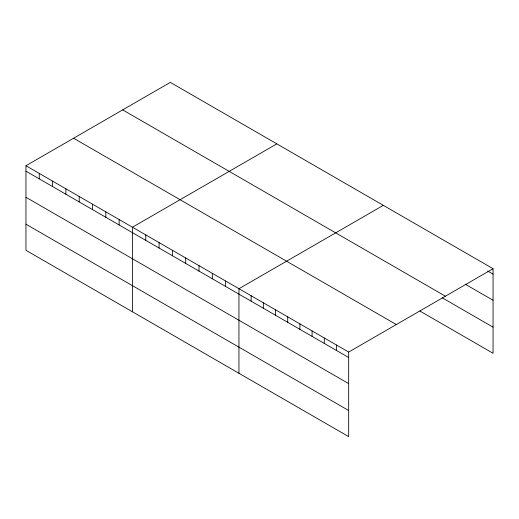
<?xml version="1.0" encoding="UTF-8"?>
<svg xmlns="http://www.w3.org/2000/svg" width="519" height="519" viewBox="0 0 519 519"><rect width="100%" height="100%" fill="white"/><g stroke="black" fill="none" stroke-linecap="round" stroke-linejoin="round"><path stroke-width="0.78" d="M25.95 165.736L348.671 352.057L348.671 436.622L25.95 250.301L25.95 165.736L170.329 82.378L493.05 268.699L493.05 353.264L419.897 311.03M276.828 143.867L132.449 227.218L132.449 311.789M383.327 205.349L238.948 288.707L238.948 373.271M348.671 352.057L493.05 268.699M487.633 271.015L493.05 274.142M465.277 284.217L493.05 300.254M122.685 109.885L445.406 296.206M442.253 297.828L493.05 327.152M73.594 138.229L396.315 324.55M25.95 171.173L348.671 357.5M25.95 197.285L348.671 383.606M25.95 224.189L348.671 410.51M336.481 345.018L336.481 350.461M324.291 337.979L324.291 343.422M312.094 330.94L312.094 336.383M299.904 323.901L299.904 329.344M287.714 316.862L287.714 322.305M275.524 309.824L275.524 315.267M263.328 302.785L263.328 308.228M251.138 295.746L251.138 301.189M225.635 281.019L225.635 286.462M212.323 273.338L212.323 278.774M199.011 265.65L199.011 271.093M185.698 257.962L185.698 263.405M172.386 250.281L172.386 255.718M159.073 242.594L159.073 248.03M145.761 234.906L145.761 240.349M119.136 219.537L119.136 224.974M105.824 211.849L105.824 217.292M92.512 204.162L92.512 209.605M79.199 196.48L79.199 201.917M65.887 188.793L65.887 194.236M52.575 181.105L52.575 186.548M39.262 173.424L39.262 178.86"/></g></svg>
